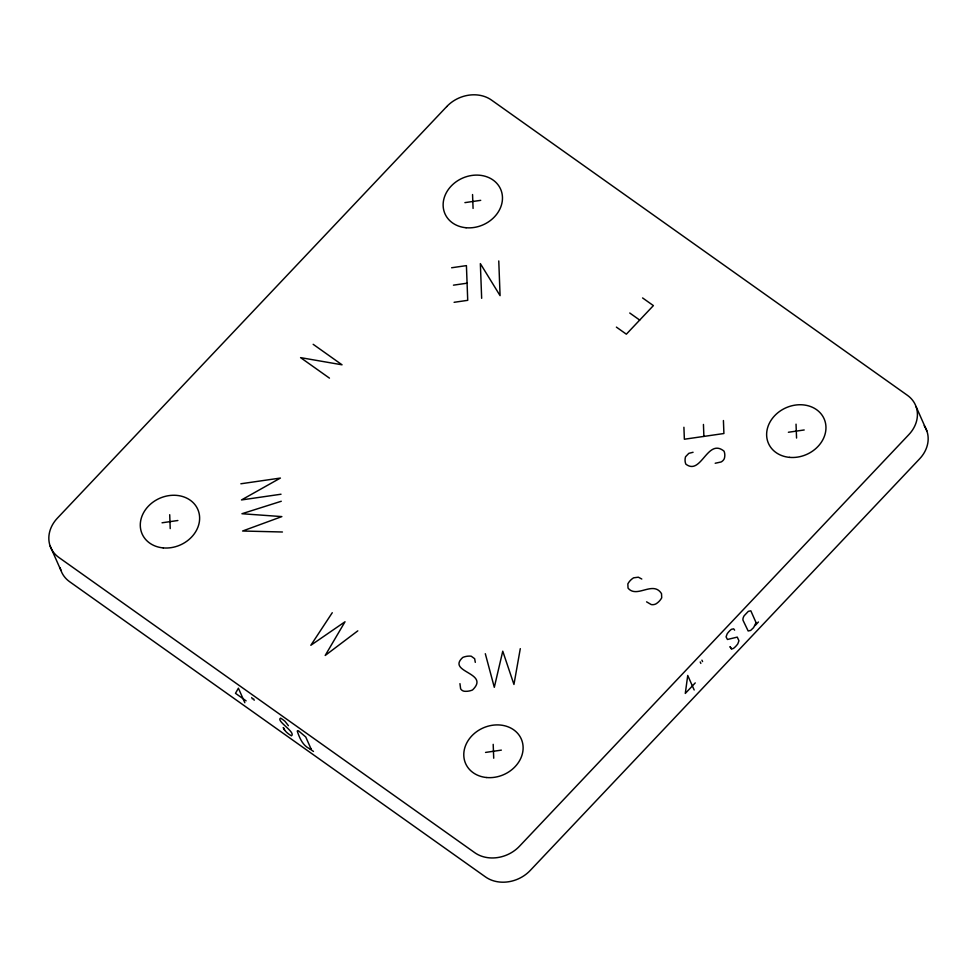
<?xml version="1.0" encoding="UTF-8"?>
<svg xmlns="http://www.w3.org/2000/svg" width="977" height="977" viewBox="0 0 977 977"><rect width="100%" height="100%" fill="white"/><g stroke="black" fill="none" stroke-linecap="round" stroke-linejoin="round"><path stroke-width="1.47" d="M520.289 648.655L513.951 684.462L502.764 651.183L494.301 687.307L485.313 653.711M332.265 612.713L310.833 645.284L345.015 621.763L325.194 655.469L357.802 630.849M755.136 625.561L758.433 621.983M695.245 682.911L685.292 693.438L687.735 675.449L694.171 689.982M281.278 501.262L241.942 513.731L281.852 516.601L242.589 531.012L282.438 532.001M464.905 202.63L480.721 200.346M451.63 267.759L466.42 265.622L467.727 300.33L454.085 302.308M453.45 285.162L467.079 283.196M240.867 483.774L280.411 478.058L241.478 499.943L281.022 494.228M162.048 522.793L177.875 520.509M788.39 432.261L804.205 429.965M693.072 452.278L688.834 453.34L685.536 456.76A14.96 12.542 -23.9 0 0 685.817 464.112C701.266 476.104 707.324 437.452 724.055 451.191A14.96 12.542 -23.9 0 1 724.336 458.543A6.509 5.459 -23.9 0 1 721.063 461.987L715.188 463.257M485.545 752.424L501.36 750.128M309.953 748.98L313.483 751.435M642.585 297.936L653.393 305.606L626.355 334.183L616.389 327.112M629.75 313.006L639.703 320.077M313.165 344.307L342.048 364.812L300.574 357.631L329.457 378.136M641.791 579.031L638.347 577.199L633.572 577.834A14.96 12.542 -23.9 0 0 627.845 583.892L628.04 588.093C636.784 598.864 653.112 580.179 661.514 593.65L661.71 597.814A14.96 12.542 -23.9 0 1 655.982 603.871A6.509 5.459 -23.9 0 1 651.207 604.543L646.579 601.844M246.106 700.863L235.481 693.316L238.4 688.199L244.836 702.732M731.358 648.777L730.137 646.823L731.358 648.777A4.787 2.333 -54.6 0 0 734.924 647.153A11.016 5.361 -54.6 0 0 737.83 643.806L738.942 640.765L737.269 637.114L727.462 639.471L726.07 636.857L727.193 633.78A11.016 5.361 -54.6 0 1 731.407 629.322L733.654 628.834L734.619 630.153M284.6 730.075L283.354 727.682L284.6 730.075A4.787 1.16 43.4 0 0 288.362 733.751A11.016 2.675 43.4 0 0 291.476 735.828C296.251 732.359 275.685 720.818 280.546 718.144A11.016 2.675 43.4 0 1 285.052 721.344L288.398 725.691M916.06 406.579L926.807 430.808M701.926 660.159L702.561 661.588M700.216 661.966L700.851 663.395M253.568 698.836L254.191 700.265M251.748 697.541L252.371 698.97M50.193 546.192L60.94 570.421M796.035 424.165L796.56 438.05M723.42 420.537L723.908 433.519L684.364 439.235L683.912 427.267M703.44 424.445L703.892 436.414M498.771 260.944L500.077 295.652L480.354 263.607L481.661 298.315M472.55 194.545L473.076 208.431M493.19 744.34L493.715 758.213M475.298 662.357L474.651 658.706L471.207 656.202A14.96 12.542 -23.9 0 0 462.829 657.411C446.086 672.42 490.759 672.542 472.477 690.006A14.96 12.542 -23.9 0 1 464.099 691.227A6.509 5.459 -23.9 0 1 460.619 688.736L459.947 683.644M169.705 514.708L170.218 528.594M924.23 425.728A32.449 27.222 -23.9 0 1 919.626 458.824L530.242 870.458A32.449 27.222 -23.9 0 1 485.508 876.931L69.599 581.694A32.449 27.222 -23.9 0 1 60.147 567.686M756.064 622.63L753.585 627.625L750.629 630.446L748.162 630.983L743.106 620.48A5.398 2.626 -54.6 0 1 744.132 615.791L748.333 611.346L750.824 610.808L756.064 622.63M446.758 106.542L57.374 518.176A32.449 27.222 -23.9 0 0 58.852 557.452L474.761 852.689A32.449 27.222 -23.9 0 0 519.508 846.216L908.879 434.582A32.449 27.222 -23.9 0 0 907.401 395.306L491.492 100.069A32.449 27.222 -23.9 0 0 446.758 106.542M310.991 748.797L310.564 749.078C303.236 746.416 299.854 738.636 297.484 731.81A5.398 1.307 43.4 0 1 298.644 730.955L305.752 736.976L310.991 748.797M486.717 777.533A30.421 25.512 -23.9 0 0 521.84 740.395A30.421 25.512 -23.9 0 0 471.793 735.901A30.421 25.512 -23.9 0 0 486.717 777.533M163.232 547.902A30.421 25.512 -23.9 0 0 198.355 510.776A30.421 25.512 -23.9 0 0 148.296 506.269A30.421 25.512 -23.9 0 0 163.232 547.902M789.563 457.37A30.421 25.512 -23.9 0 0 824.686 420.232A30.421 25.512 -23.9 0 0 774.639 415.738A30.421 25.512 -23.9 0 0 789.563 457.37M466.078 227.739A30.421 25.512 -23.9 0 0 501.201 190.613A30.421 25.512 -23.9 0 0 451.142 186.106A30.421 25.512 -23.9 0 0 466.078 227.739"/></g></svg>
